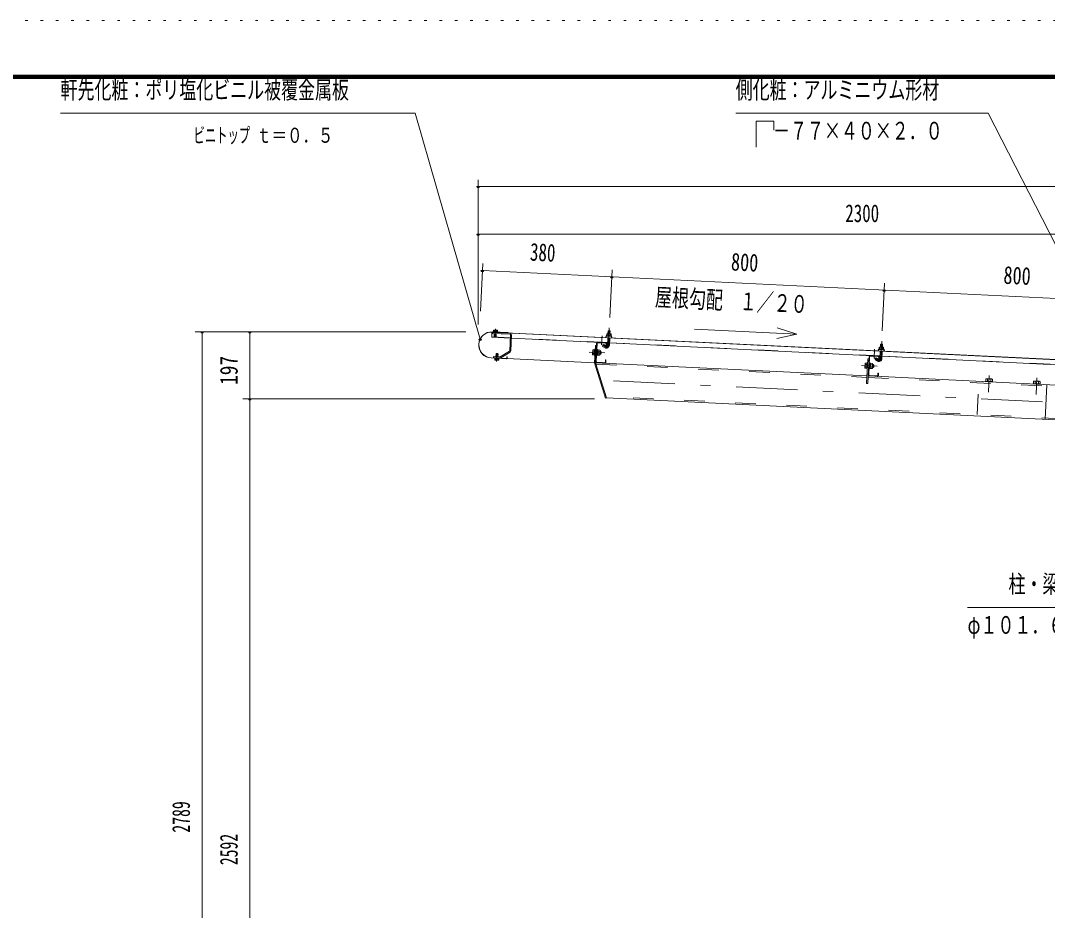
# Model space of a CAD drawing. Units: millimetres, scale not verified, with parts at other scales. Extents: x -35377 to 35393, y -16800 to 16800.
# Drawn here: x 7078 to 19124, y 6356 to 16800 of the extents above; entities that cross this region are included whole.
import ezdxf
from ezdxf.enums import TextEntityAlignment as Align

# ---------------------------------------------------------------- set-up
doc = ezdxf.new("R2010")
doc.units = ezdxf.units.MM
doc.header["$LTSCALE"] = 60
for name, pattern in [('USER2', [10, 4, -6]), ('USER3', [24, 12, -5, 2, -5]), ('USER4', [3, 0.5, -2.5])]:
    doc.linetypes.add(name, pattern=pattern)
for name, color, linetype, lineweight in [('0-6_2-02BOLD', 7, 'Continuous', 18), ('0-7_2-12HIDDEN', 3, 'USER2', 18), ('0-8_2-22CENTER', 3, 'USER3', 18), ('0-9_2-42THIN', 4, 'Continuous', 18), ('0-A_2-52DIM', 3, 'Continuous', 18), ('0-C_F-F1PAPER', 5, 'Continuous', 18), ('0-D_F-E_J_ADD', 5, 'USER4', 18)]:
    doc.layers.add(name, color=color, linetype=linetype, lineweight=lineweight)
doc.styles.add('ＭＳ ゴシック', font='')
doc.styles.get('ＭＳ ゴシック').set_extended_font_data('MS Gothic')

msp = doc.modelspace()

# ---------------------------------------------------------------- linework, layer by layer
at = {"layer": '0-6_2-02BOLD'}
for p, q in [((20650.14, 12749.19), (12607.79, 13142.53)), ((12607.89, 13144.53), (20650.23, 12751.19)), ((12625.18, 13152.06), (12625.85, 13166.04)), ((12637.39, 13165.48), (12636.71, 13151.51)), ((12659.78, 13150.4), (12660.46, 13164.37)), ((13970.19, 13158.15), (13994.16, 13156.98)), ((12657.55, 13094.45), (12659.02, 13125.21)), ((12825.61, 13109.05), (12816.6, 12924.77)), ((12829.39, 12924.15), (12838.4, 13108.42)), ((12836.68, 13073.27), (13963.34, 13018.17)), ((13841.27, 13011.32), (13830.78, 12797.17)), ((13942.26, 13012.78), (13847.97, 13017.4)), ((13954.4, 13121.62), (13953.39, 13101.15)), ((13966.17, 13076.1), (13961.86, 12987.95)), ((13964.07, 13033.01), (13988.03, 13031.83)), ((13966.38, 13100.51), (13967.38, 13120.98)), ((13985.84, 12986.78), (13990.15, 13074.93)), ((13987.32, 13016.99), (17159.52, 12861.85)), ((13993.33, 13119.71), (13992.32, 13099.25)), ((12813.11, 12918.94), (12703.93, 12853.63)), ((12710.5, 12842.64), (12819.68, 12907.96)), ((13809.72, 12890.51), (13790.54, 12891.45)), ((13792.01, 12921.43), (13811.19, 12920.5)), ((13842.03, 12895.95), (13850.41, 12903.55)), ((13850.81, 12911.54), (13842.42, 12903.94)), ((13851.15, 12918.54), (13874.33, 12917.41)), ((13851.88, 12933.54), (13875.07, 12932.4)), ((13953.41, 12978.6), (13954.73, 13005.77)), ((17158.05, 12831.63), (17162.36, 12919.78)), ((17162.56, 12944.19), (17163.56, 12964.66)), ((17166.37, 13001.83), (17190.34, 13000.66)), ((17186.32, 12918.61), (17182.01, 12830.46)), ((17189.51, 12963.39), (17188.5, 12942.93)), ((12598.21, 12840.23), (12778.79, 12831.4)), ((12778.9, 12833.4), (12598.31, 12842.23)), ((12653.09, 12831.13), (12652.42, 12817.16)), ((12655.32, 12887.09), (12679.29, 12885.94)), ((12675.48, 12816.06), (12676.16, 12830.03)), ((13812.11, 12782.84), (12783.36, 12833.18)), ((13840.77, 12869.98), (13834.37, 12870.28)), ((13836.87, 12790.47), (13931.15, 12785.87)), ((13848.88, 12872.39), (13840.89, 12872.78)), ((13872.87, 12887.42), (13849.69, 12888.55)), ((17008.3, 12783.14), (17014.69, 12782.84)), ((17026.97, 12640.86), (17037.44, 12855)), ((17040.13, 12778.78), (17048.12, 12778.39)), ((17044.15, 12861.08), (17138.43, 12856.47)), ((17071.25, 12776.08), (17048.07, 12777.22)), ((17160.24, 12876.7), (17184.22, 12875.51)), ((17183.49, 12860.68), (20355.7, 12705.53)), ((17005.9, 12734.19), (16986.72, 12735.13)), ((16988.19, 12765.11), (17007.37, 12764.18)), ((17036.94, 12713.66), (17030.55, 12713.97)), ((17038.21, 12739.63), (17046.6, 12747.23)), ((17046.98, 12755.22), (17038.6, 12747.62)), ((17069.05, 12731.1), (17045.86, 12732.23)), ((17047.33, 12762.22), (17070.52, 12761.09)), ((17081.33, 12761.55), (17079.77, 12729.58)), ((20203.35, 12472.69), (17019.95, 12628.38)), ((17127.33, 12629.54), (17033.05, 12634.15)), ((18420.23, 12592.34), (18419.04, 12567.98)), ((18458.25, 12566.06), (18459.45, 12590.42)), ((18979.56, 12564.98), (18978.37, 12540.63)), ((19017.58, 12538.71), (19018.78, 12563.06)), ((19117.44, 12525.8), (19097.59, 12119.88))]:
    msp.add_line(p, q, dxfattribs=at)
for points in [[(12823.89, 13073.89), (12604.96, 13084.6), (12607.89, 13144.53)], [(12613.18, 13146.27), (12799.75, 13137.14), (12799.66, 13135.14)], [(12818.64, 13130.22), (12615.69, 13140.14), (12615.06, 13127.36), (12818.02, 13117.43)], [(12625.85, 13166.04), (12629.44, 13167.88), (12668.6, 13166), (12671.98, 13163.82), (12671.32, 13149.86)], [(13968.47, 13122.94), (13970.19, 13158.15), (13972.29, 13160.05), (13992.26, 13159.08), (13994.16, 13156.98), (13992.45, 13121.77)], [(12635.04, 13126.38), (12633.58, 13095.6), (12657.55, 13094.45), (12653.37, 13090.65), (12637.39, 13091.42), (12633.58, 13095.6)], [(17007.16, 12629.01), (13823.77, 12784.71), (13834.87, 13011.64)], [(14005.3, 13098.61), (14006.3, 13119.08), (14002.92, 13121.25), (13957.97, 13123.46), (13954.4, 13121.62)], [(12677.75, 12853.57), (12679.29, 12885.94), (12675.48, 12890.12), (12659.5, 12890.89), (12655.32, 12887.09), (12653.76, 12854.74)], [(13811.92, 12935.49), (13792.73, 12936.43), (13789.72, 12931.75), (13787.26, 12881.41), (13789.8, 12876.45), (13808.99, 12875.51)], [(13815.2, 12871.22), (13808.79, 12871.54), (13812.11, 12939.46), (13818.51, 12939.15)], [(13833.54, 12984.46), (13820.75, 12985.08), (13810.87, 12783.07), (13939.29, 12368.23), (13951.52, 12372.02)], [(13840.77, 12869.98), (13844.09, 12937.9), (13837.69, 12938.21)], [(13843.94, 12935.1), (13851.94, 12934.71), (13848.88, 12872.39)], [(13875.07, 12932.4), (13877.61, 12927.45), (13875.15, 12877.1), (13872.13, 12872.42), (13848.95, 12873.56)], [(13877.17, 12918.26), (13885.14, 12917.87), (13883.59, 12885.91), (13875.6, 12886.3)], [(13885.14, 12917.87), (13890.85, 12911.58), (13889.88, 12891.61), (13883.59, 12885.91)], [(13945.69, 12979.65), (13919.48, 12996.53), (13906.47, 12976.37), (13932.69, 12959.47)], [(13948.33, 13006.08), (13947, 12978.91), (13953.41, 12978.6)], [(17201.48, 12942.29), (17202.48, 12962.76), (17199.1, 12964.93), (17154.16, 12967.14), (17150.58, 12965.3), (17149.58, 12944.83)], [(17164.64, 12966.62), (17166.37, 13001.83), (17168.46, 13003.73), (17188.44, 13002.76), (17190.34, 13000.66), (17188.62, 12965.45)], [(12699.44, 12852.5), (12625.82, 12856.11), (12625.19, 12843.32), (12698.81, 12839.72)], [(12687.69, 12829.47), (12687.02, 12815.5), (12683.43, 12813.65), (12644.27, 12815.54), (12640.88, 12817.72), (12641.55, 12831.68)], [(12783.08, 12837.2), (12783.96, 12855.17), (12785.96, 12855.08), (12785.08, 12837.1)], [(13823.77, 12784.69), (13951.66, 12371.56), (20495.91, 12051.5)], [(13937.86, 12791.94), (13939.19, 12819.1), (13945.59, 12818.79), (13944.26, 12791.62)], [(16983.44, 12725.09), (16985.9, 12775.43), (16988.92, 12780.11), (17008.1, 12779.17)], [(17031.04, 12855.31), (17015.65, 12540.49), (17002.87, 12541.11), (17016.93, 12828.76), (17029.73, 12828.14)], [(17008.3, 12783.14), (17004.97, 12715.23), (17011.37, 12714.91)], [(17036.94, 12713.66), (17040.26, 12781.58), (17033.87, 12781.89)], [(17048.12, 12778.39), (17045.06, 12716.07), (17037.07, 12716.46)], [(17045.13, 12717.24), (17068.31, 12716.1), (17071.34, 12720.79), (17073.79, 12771.13), (17071.25, 12776.08)], [(17141.86, 12823.33), (17115.65, 12840.22), (17102.66, 12820.05), (17128.87, 12803.15)], [(17144.52, 12849.76), (17143.19, 12822.6), (17149.58, 12822.28), (17150.91, 12849.45)], [(17005.18, 12719.2), (16985.98, 12720.14), (16983.44, 12725.09)], [(17073.34, 12761.94), (17081.33, 12761.55), (17087.04, 12755.27), (17086.05, 12735.29), (17079.77, 12729.58), (17071.78, 12729.98)], [(17140.43, 12635.31), (17141.76, 12662.47), (17135.37, 12662.78), (17134.04, 12635.62)], [(18480.21, 12556.98), (18480.6, 12564.97), (18396.69, 12569.07), (18396.3, 12561.08)], [(18399.44, 12568.94), (18400.62, 12593.3), (18407.05, 12596.6), (18472.98, 12593.38), (18479.06, 12589.46), (18477.87, 12565.1)], [(19039.54, 12529.63), (19039.93, 12537.62), (18956.03, 12541.72), (18955.64, 12533.73)], [(18958.76, 12541.59), (18959.96, 12565.94), (18966.38, 12569.25), (19032.3, 12566.02), (19038.38, 12562.1), (19037.2, 12537.75)]]:
    msp.add_lwpolyline(points, dxfattribs=at)
for points in [[(12673.22, 13149.76), (12623.28, 13152.16), (12622.96, 13145.77), (12672.92, 13143.37)], [(13947.39, 13101.45), (14011.31, 13098.31), (14011, 13091.92), (13947.08, 13095.06)], [(17143.57, 12945.12), (17143.25, 12938.74), (17207.18, 12935.6), (17207.5, 12941.99)], [(12689.9, 12835.77), (12689.6, 12829.38), (12639.64, 12831.78), (12639.96, 12838.17)]]:
    msp.add_lwpolyline(points, close=True, dxfattribs=at)
for centre, radius, start, end in [((12605.7, 12993.25), 153.2, 87.19998, 267.19998), ((12605.7, 12993.25), 151.2, 89.17036, 267.19998), ((12631.27, 13158.51), 9.26, 48.70595, 87.25218), ((12647.39, 13132.94), 34.04, 67.42085, 107.0813), ((12665.87, 13156.85), 9.27, 87.25218, 125.78362), ((12817.63, 13109.44), 8, 357.2, 87.19998), ((12817.63, 13109.44), 20.8, 357.2, 87.19998), ((13847.66, 13011.01), 12.8, 87.19728, 177.19728), ((13847.66, 13011.01), 6.4, 87.19728, 177.19728), ((13941.94, 13006.4), 6.4, 357.2092, 87.2012), ((13941.94, 13006.4), 12.8, 357.20143, 87.2012), ((13950.68, 13086.86), 8, 87.19978, 267.19978), ((13960.43, 13111.82), 11.5, 52.81572, 112.81572), ((13978.35, 13079.41), 42.99, 69.61201, 104.78793), ((13999.35, 13109.92), 11.5, 61.58423, 121.58423), ((14006.62, 13084.13), 8, 267.20061, 87.20059), ((12809.41, 12925.12), 7.2, 300.90262, 357.21434), ((12809.41, 12925.12), 20, 300.89085, 357.19966), ((13798.87, 12883.53), 11.51, 136.47221, 177.19904), ((13830.27, 12904.53), 41.84, 156.17363, 198.22444), ((13801.07, 12928.5), 11.51, 177.19904, 217.92586), ((13834.59, 12904.32), 41.84, 336.17365, 18.22444), ((13866, 12925.34), 11.51, 316.47221, 357.19904), ((13951.38, 12988.47), 34.5, 237.19998, 357.19998), ((13951.38, 12988.47), 10.5, 237.19998, 357.19998), ((17146.86, 12930.55), 8, 87.19978, 267.19978), ((17156.6, 12955.5), 11.5, 52.81572, 112.81572), ((17174.53, 12923.1), 42.99, 69.61201, 104.78793), ((17195.53, 12953.6), 11.5, 61.58423, 121.58423), ((17202.79, 12927.81), 8, 267.20061, 87.20059), ((12647.01, 12824.68), 9.27, 267.25218, 305.78362), ((12665.48, 12848.6), 34.04, 247.42085, 287.0813), ((12681.59, 12823.02), 9.26, 228.70595, 267.25218), ((12699.83, 12860.5), 20.8, 267.19998, 300.88791), ((12699.83, 12860.5), 8, 267.19998, 300.88449), ((12779.09, 12837.39), 6, 267.19998, 357.19998), ((12779.09, 12837.39), 4, 267.19998, 357.19998), ((13837.18, 12796.86), 12.8, 177.19728, 267.18843), ((13837.18, 12796.86), 6.4, 177.19728, 267.18843), ((13863.8, 12880.35), 11.51, 357.19905, 37.92586), ((13931.47, 12792.25), 12.8, 267.19951, 357.20206), ((13931.47, 12792.25), 6.4, 267.19951, 357.20918), ((16997.26, 12772.18), 11.51, 177.19904, 217.92586), ((17043.83, 12854.69), 12.8, 87.19728, 177.19728), ((17043.83, 12854.69), 6.4, 87.19728, 177.19728), ((17147.56, 12832.15), 34.5, 237.19998, 357.19998), ((17138.12, 12850.08), 6.4, 357.2092, 87.2012), ((17138.12, 12850.08), 12.8, 357.20143, 87.2012), ((17147.56, 12832.15), 10.5, 237.19998, 357.19998), ((16995.06, 12727.2), 11.51, 136.47221, 177.19904), ((17026.45, 12748.22), 41.84, 156.17363, 198.22444), ((17059.97, 12724.03), 11.51, 357.19905, 37.92586), ((17030.78, 12748), 41.84, 336.17365, 18.22444), ((17062.18, 12769.01), 11.51, 316.47221, 357.19904), ((17033.35, 12640.54), 12.8, 177.19728, 267.18843), ((17033.35, 12640.54), 6.4, 177.19728, 267.18843), ((17127.65, 12635.93), 12.8, 267.19951, 357.20206), ((17127.65, 12635.93), 6.4, 267.19951, 357.20918), ((18409.86, 12581.31), 15.13, 46.76883, 87.19998), ((18437.32, 12539.94), 55.12, 66.33568, 108.06429), ((18468.69, 12578.43), 15.14, 87.19998, 127.6283), ((18969.2, 12553.95), 15.13, 46.76883, 87.19998), ((18996.66, 12512.58), 55.12, 66.33568, 108.06429), ((19028.01, 12551.07), 15.14, 87.19998, 127.6283)]:
    msp.add_arc(centre, radius, start, end, dxfattribs=at)
at = {"layer": '0-7_2-12HIDDEN'}
for p, q in [((12823.99, 13075.89), (12605.06, 13086.6)), ((13963.44, 13020.17), (12836.78, 13075.27)), ((17159.61, 12863.85), (13987.41, 13018.99)), ((20355.8, 12707.52), (17183.59, 12862.67)), ((13829.06, 12767.62), (17006.34, 12612.23)), ((17019.13, 12611.61), (20202.53, 12455.91)), ((18299.37, 12175.75), (18317.58, 12548.1)), ((20496.74, 12068.27), (13946.37, 12388.64))]:
    msp.add_line(p, q, dxfattribs=at)
at = {"layer": '0-8_2-22CENTER'}
for p, q in [((12645.11, 13086.63), (12649.86, 13183.7)), ((13983.97, 13194.15), (13973.84, 12987.36)), ((13894.12, 12995.12), (13899.33, 13101.39)), ((17180.15, 13037.84), (17170.03, 12831.05)), ((12667.77, 12894.9), (12663.01, 12797.84)), ((13748.53, 12908.54), (13930.31, 12899.63)), ((13939.19, 12969.56), (13899.69, 12995.01)), ((17090.31, 12838.8), (17095.5, 12945.07)), ((17135.37, 12813.24), (17095.87, 12838.69)), ((17126.5, 12743.31), (16944.72, 12752.22)), ((20505.85, 12254.46), (13813.84, 12581.75)), ((18441.97, 12634.94), (18432.39, 12439.17)), ((18991.72, 12411.82), (19001.29, 12607.59))]:
    msp.add_line(p, q, dxfattribs=at)
for centre in [(13951.38, 12988.47), (17147.56, 12832.15)]:
    msp.add_arc(centre, 22.5, 237.19998, 357.19998, dxfattribs=at)
at = {"layer": '0-9_2-42THIN'}
for p, q in [((13972.29, 13160.05), (13970.47, 13122.85)), ((13990.44, 13121.86), (13992.26, 13159.07)), ((12638.26, 13126.22), (12636.63, 13092.25)), ((12654.2, 13091.4), (12655.83, 13125.36)), ((13963.7, 13025.55), (13966.07, 13032.91)), ((13966.08, 13032.91), (13968.18, 13076)), ((12658.67, 12890.13), (12656.96, 12854.58)), ((13875.8, 12890.3), (13887.78, 12889.71)), ((13888.95, 12913.67), (13876.96, 12914.27)), ((17168.46, 13003.73), (17166.65, 12966.53)), ((17186.62, 12965.55), (17188.44, 13002.76)), ((12674.54, 12853.72), (12676.25, 12889.29)), ((17071.97, 12733.97), (17083.96, 12733.39)), ((17085.13, 12757.35), (17073.15, 12757.95))]:
    msp.add_line(p, q, dxfattribs=at)
for points in [[(13988.15, 13075.03), (13986.04, 13031.93), (13987.67, 13024.37)], [(17159.88, 12869.23), (17162.25, 12876.59), (17164.35, 12919.68)], [(17184.33, 12918.71), (17182.23, 12875.61), (17183.85, 12868.06)]]:
    msp.add_lwpolyline(points, dxfattribs=at)
at = {"layer": '0-A_2-52DIM'}
for p, q in [((15707.25, 15618.2), (15707.25, 15311.89)), ((12463.22, 14851.94), (12431.22, 14851.94)), ((12447.22, 14931.94), (12447.22, 13234.27)), ((32247.23, 14851.94), (12447.22, 14851.94)), ((12463.22, 14291.94), (12431.22, 14291.94)), ((12447.22, 14291.94), (32247.23, 14291.94)), ((12471.64, 13388.26), (12499, 13947.6)), ((12511.09, 13867.7), (12479.09, 13867.7)), ((12495.09, 13867.7), (20405.63, 13480.81)), ((13989.83, 13314.01), (14017.18, 13873.35)), ((14029.27, 13793.45), (13997.27, 13793.45)), ((17186.01, 13157.69), (17213.37, 13717.03)), ((17225.46, 13637.13), (17193.46, 13637.13)), ((9127.22, 13147.89), (12301.95, 13147.89)), ((9223.22, 13147.89), (9191.22, 13147.89)), ((9207.22, -1480.11), (9207.22, 13147.89)), ((9207.22, 1991.89), (9207.22, 13147.89)), ((9783.22, 13147.89), (9751.22, 13147.89)), ((9767.22, 13147.89), (9767.22, -808.11)), ((12485.3, 13060.39), (12453.3, 13060.39)), ((15948.37, 13068.77), (16182.94, 13119.48)), ((13810.75, 12359.89), (9687.22, 12359.89)), ((9783.22, 12359.89), (9751.22, 12359.89)), ((9767.22, 1991.89), (9767.22, 12359.89))]:
    msp.add_line(p, q, dxfattribs=at)
for points in [[(12469.3, 13060.39), (11707.25, 15711.89), (7547.25, 15711.89)], [(20017.31, 12615.37), (18427.24, 15711.89), (15467.24, 15711.89)], [(15707.25, 15618.2), (15913.3, 15618.2), (15913.3, 15515.17)], [(14984.38, 13178.1), (16182.94, 13119.48), (15954.43, 13192.85)], [(21492.47, 9377.56), (20667.22, 9911.89), (18187.22, 9911.89)]]:
    msp.add_lwpolyline(points, dxfattribs=at)
for centre in [(12447.22, 14851.94), (12447.22, 14291.94), (12495.09, 13867.7), (14013.27, 13793.45), (17209.46, 13637.13), (9207.22, 13147.89), (9767.22, 13147.89), (12469.3, 13060.39), (9767.22, 12359.89)]:
    msp.add_arc(centre, 16, 180, 0, dxfattribs=at)
at = {"layer": '0-C_F-F1PAPER'}
for points in [[(34593.25, -16000), (-11326.75, -16000), (-11326.75, 16160), (34593.25, 16160)], [(34589.25, -15996), (-11322.75, -15996), (-11322.75, 16156), (34589.25, 16156)], [(34585.25, -15992), (34585.25, 16152), (-11318.75, 16152), (-11318.75, -15992)], [(34581.25, -15988), (-11314.75, -15988), (-11314.75, 16148), (34581.25, 16148)], [(34577.25, -15984), (34577.25, 16144), (-11310.75, 16144), (-11310.75, -15984)], [(34573.25, -15980), (-11306.75, -15980), (-11306.75, 16140), (34573.25, 16140)], [(34569.25, -15976), (34569.25, 16136), (-11302.75, 16136), (-11302.75, -15976)], [(34565.25, -15972), (-11298.75, -15972), (-11298.75, 16132), (34565.25, 16132)], [(34561.25, -15968), (-11294.75, -15968), (-11294.75, 16128), (34561.25, 16128)], [(34557.25, -15964), (-11290.75, -15964), (-11290.75, 16124), (34557.25, 16124)], [(34553.25, -15960), (34553.25, 16120), (-11286.75, 16120), (-11286.75, -15960)]]:
    msp.add_lwpolyline(points, close=True, dxfattribs=at)
at = {"layer": '0-D_F-E_J_ADD'}
msp.add_lwpolyline([(35393.25, -16800), (-12126.75, -16800), (-12126.75, 16800), (35393.25, 16800)], close=True, dxfattribs=at)

# ---------------------------------------------------------------- texts
at = {"layer": '0-A_2-52DIM', "color": 7, "style": 'ＭＳ ゴシック'}
for s, height, width, p in [('軒先化粧：ポリ塩化ビニル被覆金属板', 208.4, 0.7, (7547.24, 15820.31)), ('側化粧：アルミニウム形材', 208.4, 0.7, (15467.24, 15820.32)), ('ビニトップ ', 177.1, 0.55, (9107.24, 15311.89)), ('ｔ＝０．５', 177.1, 0.75, (9842.08, 15311.89)), ('\u3000－７７×４０×２．０', 208.4, 0.7, (15707.24, 15340.32)), ('2300', 208.4, 0.7, (16752.93, 14371.94)), ('柱・梁：丸パイプ', 208.4, 0.7, (18667.22, 10020.32)), ('φ１０１．６×４．２', 208.4, 0.7, (18187.22, 9540.31))]:
    msp.add_text(s, height=height, dxfattribs=dict(at, width=width)).set_placement(p, align=Align.BOTTOM_LEFT)
for s, rotation, width, p in [('380', 357.2, 0.7, (13046.88, 13920.8)), ('800', 357.2, 0.75, (15405.27, 13805.46)), ('800', 357.2, 0.75, (18601.45, 13649.15)), ('屋根勾配\u3000１／２０', 357.2, 0.7, (14514.17, 13390.29)), ('197', 90, 0.8, (9687.22, 12524.07)), ('2789', 90, 0.65, (9127.22, 7269.19)), ('2592', 90, 0.65, (9687.22, 6887.18))]:
    msp.add_text(s, height=208.4, rotation=rotation, dxfattribs=dict(at, width=width)).set_placement(p, align=Align.BOTTOM_LEFT)

doc.saveas('drawing.dxf')
